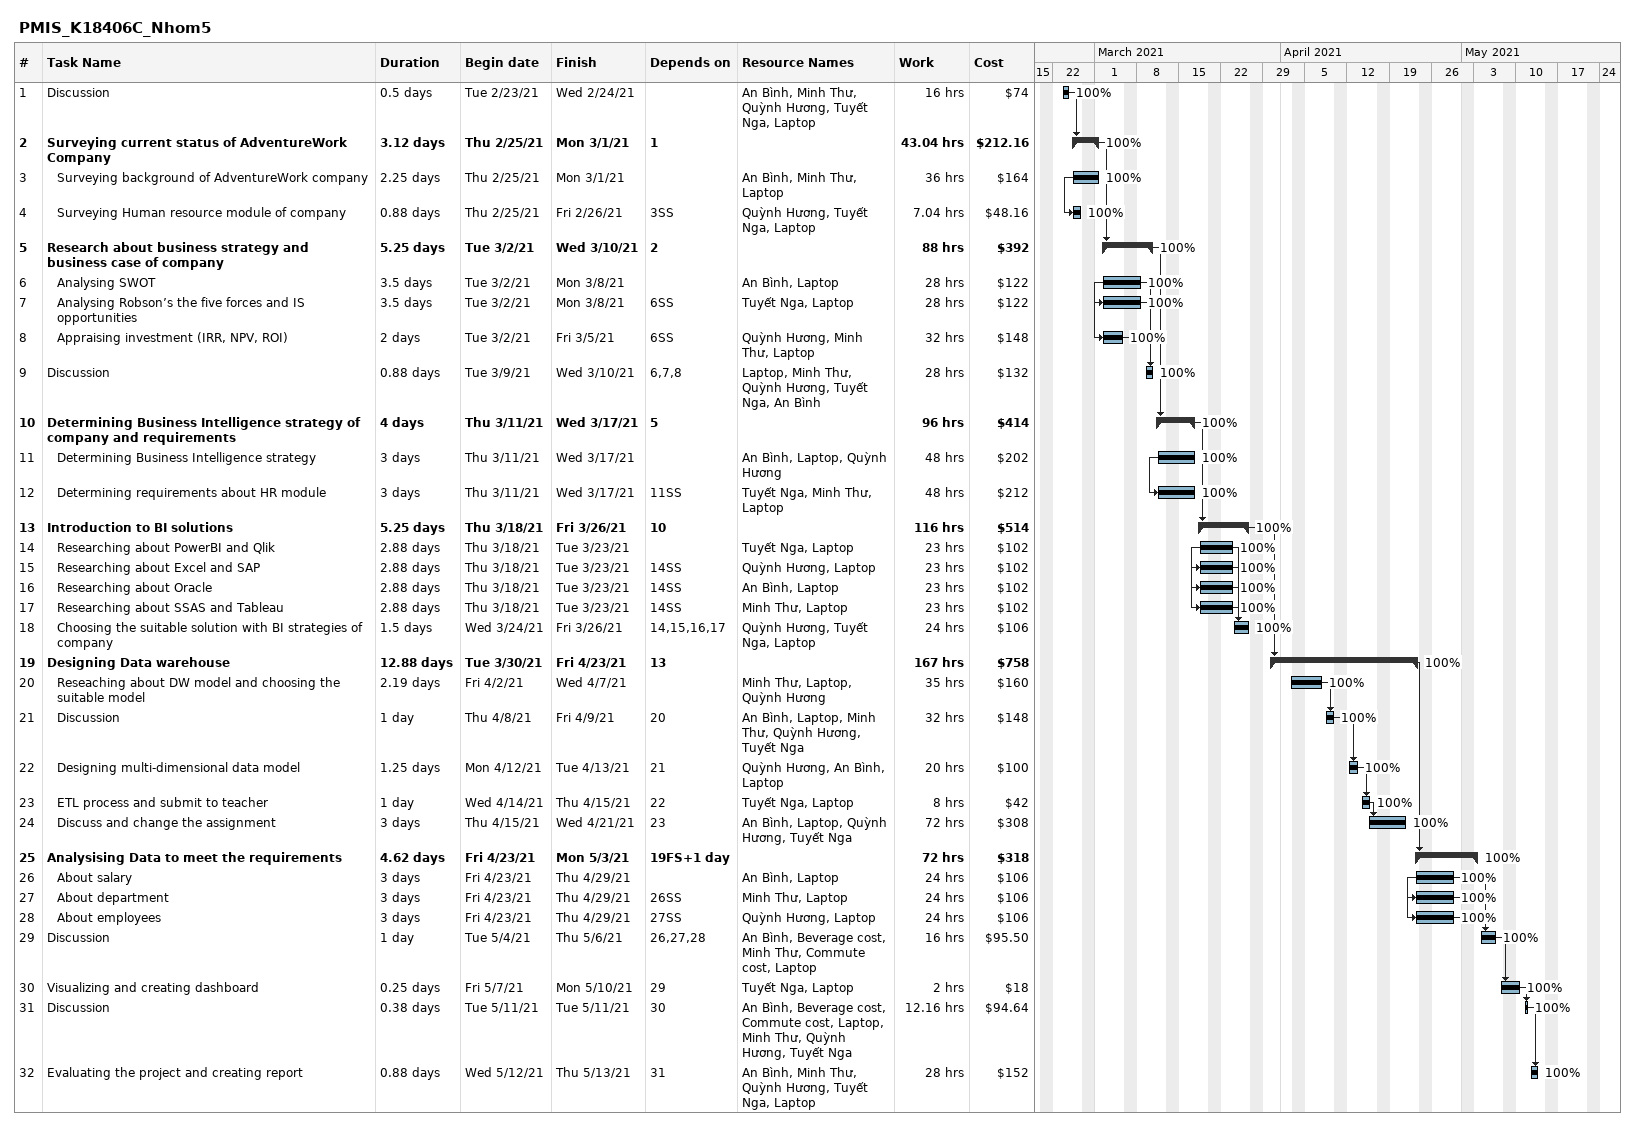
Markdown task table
PMIS_K18406C_Nhom5

| ID | Level | Task | Duration | Start | Finish | Predecessors | Resources | % complete | Work (h) | Cost ($) |
|---|---|---|---|---|---|---|---|---|---|---|
| 1 | 1 | Discussion | 0.5d | 2021-02-23 | 2021-02-24 |  | An Bình, Minh Thư, Quỳnh Hương, Tuyết Nga, Laptop | 100 | 16 | 74 |
| 2 | 1 | **Surveying current status of AdventureWork Company** | 3.12d | 2021-02-25 | 2021-03-01 | 1 |  | 100 | 43.04 | 212.16 |
| 3 | 2 | Surveying background of AdventureWork company | 2.25d | 2021-02-25 | 2021-03-01 |  | An Bình, Minh Thư, Laptop | 100 | 36 | 164 |
| 4 | 2 | Surveying Human resource module of company | 0.88d | 2021-02-25 | 2021-02-26 | 3SS | Quỳnh Hương, Tuyết Nga, Laptop | 100 | 7.04 | 48.16 |
| 5 | 1 | **Research about business strategy and business case of company** | 5.25d | 2021-03-02 | 2021-03-10 | 2 |  | 100 | 88 | 392 |
| 6 | 2 | Analysing SWOT | 3.5d | 2021-03-02 | 2021-03-08 |  | An Bình, Laptop | 100 | 28 | 122 |
| 7 | 2 | Analysing Robson’s the five forces and IS opportunities | 3.5d | 2021-03-02 | 2021-03-08 | 6SS | Tuyết Nga, Laptop | 100 | 28 | 122 |
| 8 | 2 | Appraising investment (IRR, NPV, ROI) | 2d | 2021-03-02 | 2021-03-05 | 6SS | Quỳnh Hương, Minh Thư, Laptop | 100 | 32 | 148 |
| 9 | 1 | Discussion | 0.88d | 2021-03-09 | 2021-03-10 | 6, 7, 8 | Laptop, Minh Thư, Quỳnh Hương, Tuyết Nga, An Bình | 100 | 28 | 132 |
| 10 | 1 | **Determining Business Intelligence strategy of company and requirements** | 4d | 2021-03-11 | 2021-03-17 | 5 |  | 100 | 96 | 414 |
| 11 | 2 | Determining Business Intelligence strategy | 3d | 2021-03-11 | 2021-03-17 |  | An Bình, Laptop, Quỳnh Hương | 100 | 48 | 202 |
| 12 | 2 | Determining requirements about HR module | 3d | 2021-03-11 | 2021-03-17 | 11SS | Tuyết Nga, Minh Thư, Laptop | 100 | 48 | 212 |
| 13 | 1 | **Introduction to BI solutions** | 5.25d | 2021-03-18 | 2021-03-26 | 10 |  | 100 | 116 | 514 |
| 14 | 2 | Researching about PowerBI and Qlik | 2.88d | 2021-03-18 | 2021-03-23 |  | Tuyết Nga, Laptop | 100 | 23 | 102 |
| 15 | 2 | Researching about Excel and SAP | 2.88d | 2021-03-18 | 2021-03-23 | 14SS | Quỳnh Hương, Laptop | 100 | 23 | 102 |
| 16 | 2 | Researching about Oracle | 2.88d | 2021-03-18 | 2021-03-23 | 14SS | An Bình, Laptop | 100 | 23 | 102 |
| 17 | 2 | Researching about SSAS and Tableau | 2.88d | 2021-03-18 | 2021-03-23 | 14SS | Minh Thư, Laptop | 100 | 23 | 102 |
| 18 | 2 | Choosing the suitable solution with BI strategies of company | 1.5d | 2021-03-24 | 2021-03-26 | 14, 15, 16, 17 | Quỳnh Hương, Tuyết Nga, Laptop | 100 | 24 | 106 |
| 19 | 1 | **Designing Data warehouse** | 12.88d | 2021-03-30 | 2021-04-23 | 13 |  | 100 | 167 | 758 |
| 20 | 2 | Reseaching about DW model and choosing the suitable model | 2.19d | 2021-04-02 | 2021-04-07 |  | Minh Thư, Laptop, Quỳnh Hương | 100 | 35 | 160 |
| 21 | 2 | Discussion | 1d | 2021-04-08 | 2021-04-09 | 20 | An Bình, Laptop, Minh Thư, Quỳnh Hương, Tuyết Nga | 100 | 32 | 148 |
| 22 | 2 | Designing multi-dimensional data model | 1.25d | 2021-04-12 | 2021-04-13 | 21 | Quỳnh Hương, An Bình, Laptop | 100 | 20 | 100 |
| 23 | 2 | ETL process and submit to teacher | 1d | 2021-04-14 | 2021-04-15 | 22 | Tuyết Nga, Laptop | 100 | 8 | 42 |
| 24 | 2 | Discuss and change the assignment | 3d | 2021-04-15 | 2021-04-21 | 23 | An Bình, Laptop, Quỳnh Hương, Tuyết Nga | 100 | 72 | 308 |
| 25 | 1 | **Analysising Data to meet the requirements** | 4.62d | 2021-04-23 | 2021-05-03 | 19FS+1d |  | 100 | 72 | 318 |
| 26 | 2 | About salary | 3d | 2021-04-23 | 2021-04-29 |  | An Bình, Laptop | 100 | 24 | 106 |
| 27 | 2 | About department | 3d | 2021-04-23 | 2021-04-29 | 26SS | Minh Thư, Laptop | 100 | 24 | 106 |
| 28 | 2 | About employees | 3d | 2021-04-23 | 2021-04-29 | 27SS | Quỳnh Hương, Laptop | 100 | 24 | 106 |
| 29 | 1 | Discussion | 1d | 2021-05-04 | 2021-05-06 | 26, 27, 28 | An Bình, Beverage cost, Minh Thư, Commute cost, Laptop | 100 | 16 | 95.50 |
| 30 | 1 | Visualizing and creating dashboard | 0.25d | 2021-05-07 | 2021-05-10 | 29 | Tuyết Nga, Laptop | 100 | 2 | 18 |
| 31 | 1 | Discussion | 0.38d | 2021-05-11 | 2021-05-11 | 30 | An Bình, Beverage cost, Commute cost, Laptop, Minh Thư, Quỳnh Hương, Tuyết Nga | 100 | 12.16 | 94.64 |
| 32 | 1 | Evaluating the project and creating report | 0.88d | 2021-05-12 | 2021-05-13 | 31 | An Bình, Minh Thư, Quỳnh Hương, Tuyết Nga, Laptop | 100 | 28 | 152 |
